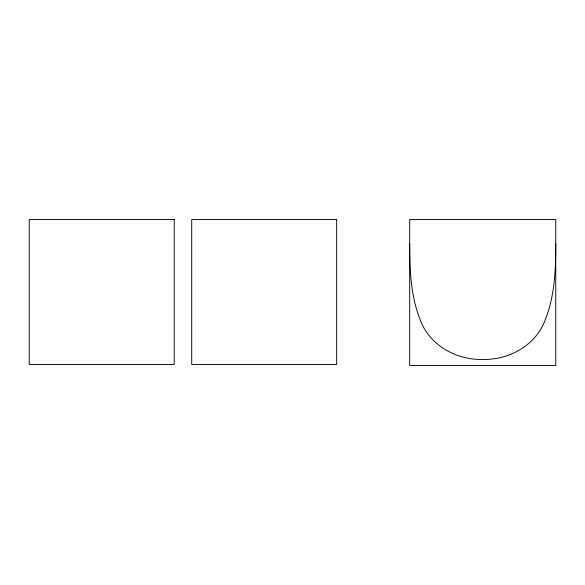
<?xml version="1.0" encoding="UTF-8"?>
<svg xmlns="http://www.w3.org/2000/svg" width="585" height="585" viewBox="0 0 585 585"><rect width="100%" height="100%" fill="white"/><g stroke="black" fill="none" stroke-linecap="round" stroke-linejoin="round"><path stroke-width="0.88" d="M555.75 243.813C555.765 269.173 554.887 295.242 545.483 319.125C536.533 345.004 509.286 360.141 482.72 359.439C456.154 360.141 428.915 345.004 419.964 319.125C410.56 295.242 409.683 269.173 409.697 243.813M174.213 219.47L29.25 219.47L29.25 364.44L174.213 364.44L174.213 219.47M336.667 219.47L191.704 219.47L191.704 364.44L336.667 364.44L336.667 219.47M555.75 219.47L409.697 219.47L409.697 365.53L555.75 365.53L555.75 219.47"/></g></svg>
